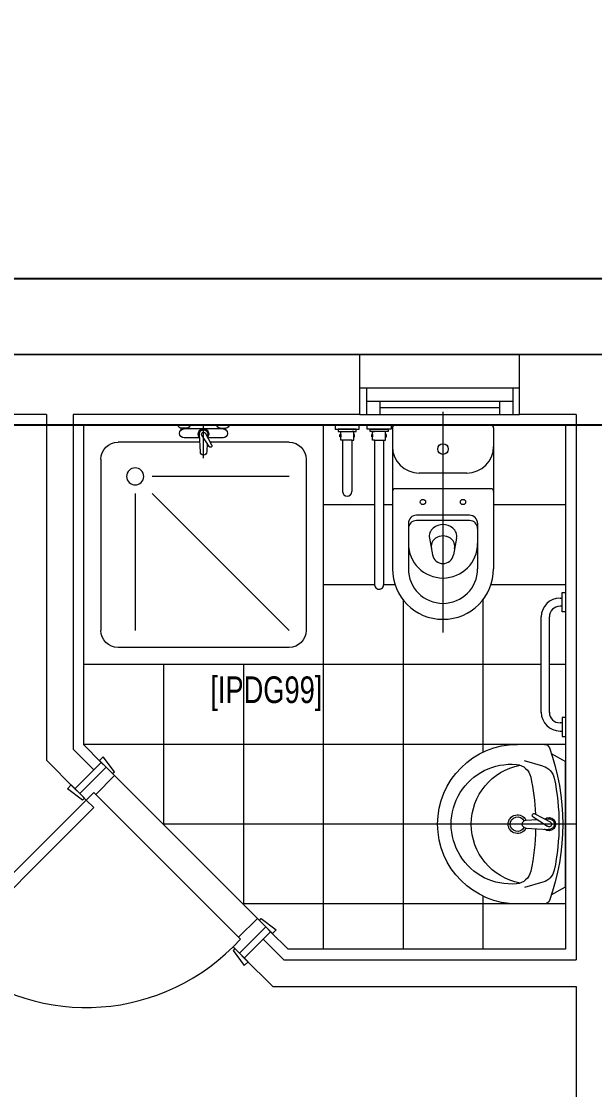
# Model space of a CAD drawing. Header units: metres. Extents: x -18745 to 220762, y -1579758 to -1356048.
# Drawn here: x 126017 to 128172, y -1428936 to -1424920 of the extents above; entities that cross this region are included whole.
import ezdxf

# ---------------------------------------------------------------- set-up
doc = ezdxf.new("R2010")
doc.units = ezdxf.units.M
doc.layers.get('0').update_dxf_attribs({"lineweight": 0})
for name, color, linetype, lineweight in [('A-100 - Copy$0$72_EGR_BASE_TEXT', 8, 'Continuous', 0), ('A-100 - Copy$0$Aluminum', 8, 'Continuous', 0), ('A-100 - Copy$0$car', 8, 'Continuous', 0), ('A-100 - Copy$0$Medical Equipment and Furniture', 8, 'Continuous', 0), ('A-100 - Copy$0$Proj', 8, 'Continuous', 0), ('A-100 - Copy$0$SANIT', 8, 'Continuous', 0), ('A-100 - Copy$0$Tiles', 8, 'Continuous', 0), ('A-100 - Copy$0$Walls', 8, 'Continuous', 0), ('A-100 - Copy$0$Wooden Joinery', 8, 'Continuous', 0)]:
    doc.layers.add(name, color=color, linetype=linetype, lineweight=lineweight)
doc.layers.add('A-100 - Copy$0$axes', color=8, linetype='Continuous')
doc.styles.add('A-100 - Copy$0$X3G_ENTITY_2587EA', font='swisscl.ttf', dxfattribs={"height": 200})

# ---------------------------------------------------------------- blocks, each defined once
blk = doc.blocks.new('A-100 - Copy$0$WC manta')
at = {"layer": 'A-100 - Copy$0$SANIT'}
for p, q in [((-0.13, 0.18), (-0.13, -0.18)), ((-0.12, 0.19), (0.41, 0.19)), ((0.109, 0.18), (0.109, -0.18)), ((0.239, 0.13), (0.41, 0.13)), ((0.05, 0.09), (0.05, -0.09)), ((0.209, 0.1), (0.209, -0.1)), ((0.229, 0.1), (0.229, -0.1)), ((0.2955, 0.051), (0.3581, 0.0393)), ((-0.18, 0), (0.65, 0)), ((0.2955, -0.051), (0.3581, -0.0393)), ((0.239, -0.13), (0.41, -0.13)), ((-0.12, -0.19), (0.41, -0.19))]:
    blk.add_line(p, q, dxfattribs=at)
for centre, radius in [((0.159, 0.0752), 0.01), ((-0.04, 0), 0.02), ((0.159, -0.0753), 0.01)]:
    blk.add_circle(centre, radius, dxfattribs=at)
for centre, radius, start, end in [((-0.12, 0.18), 0.01, 90, 180), ((-0.05, 0.09), 0.1, 0, 90), ((0.119, 0.18), 0.01, 90, 180), ((0.41, 0), 0.19, 270, 90), ((0.239, 0.1), 0.03, 90, 180), ((0.259, 0.1), 0.03, 90, 180), ((0.3147, 0), 0.13, 270, 90), ((0.41, 0), 0.13, 270, 90), ((0.2882, 0.0117), 0.04, 79.4289, 141.525), ((0.3271, 0.0044), 0.04, 79.4289, 166.4176), ((0.3029, 0), 0.0588, 141.525, 218.475), ((0.3454, 0), 0.0588, 166.4176, 193.5824), ((0.3507, 0), 0.04, 280.5711, 79.4289), ((0.2882, -0.0117), 0.04, 218.475, 280.5711), ((0.3271, -0.0044), 0.04, 193.5824, 280.5711), ((-0.05, -0.09), 0.1, 270, 0), ((0.239, -0.1), 0.03, 180, 270), ((0.259, -0.1), 0.03, 180, 270), ((-0.12, -0.18), 0.01, 180, 270), ((0.119, -0.18), 0.01, 180, 270)]:
    blk.add_arc(centre, radius, start, end, dxfattribs=at)
blk = doc.blocks.new('A-100 - Copy$0$lav-manta 60')
at = {"layer": 'A-100 - Copy$0$SANIT'}
for p, q in [((-0.2658, -0.0529), (-0.2358, 0)), ((-0.2358, 0), (0.2358, 0)), ((0, 0.04), (0, -0.56)), ((0.2658, -0.0529), (0.2358, 0)), ((-0.3, -0.0789), (-0.3, -0.18)), ((-0.015, -0.1473), (-0.0199, -0.064)), ((0.0274, -0.121), (-0.0078, -0.0673)), ((0.0389, -0.1142), (0.0087, -0.0575)), ((0.0191, -0.077), (0.0199, -0.064)), ((0.3, -0.0789), (0.3, -0.18)), ((-0.2185, -0.0841), (-0.2383, -0.1537)), ((0.015, -0.1473), (0.0174, -0.1057)), ((0.2185, -0.0841), (0.2383, -0.1537))]:
    blk.add_line(p, q, dxfattribs=at)
for centre, radius, start, end in [((0, -0.8557), 0.8457, 70.1771, 109.8229), ((0, -0.8696), 0.8457, 78.1914, 101.8086), ((0, -0.0617), 0.025, 320.7474, 220.368), ((-0.28, -0.0789), 0.02, 109.8229, 180), ((-0.1608, -0.1006), 0.06, 101.8086, 164.0794), ((0, -0.0617), 0.02, 353.2671, 186.682), ((0, -0.0617), 0.00966, 25.4127, 215.9577), ((0.1608, -0.1006), 0.06, 15.9206, 78.1914), ((0.28, -0.0789), 0.02, 0, 70.1771), ((0, -0.9572), 0.8457, 91.1572, 102.0883), ((0, -0.9572), 0.8457, 88.5486, 88.844), ((0.0332, -0.1176), 0.00666, 210.6852, 30.6852), ((0, -0.9572), 0.8457, 77.9117, 87.4274), ((-0.1645, -0.189), 0.06, 102.0883, 174.8142), ((0, -0.18), 0.035, 115.3106, 64.6894), ((0, -0.18), 0.0275, 117.1496, 62.8504), ((0, -0.1473), 0.015, 180, 0), ((0.1645, -0.189), 0.06, 5.1858, 77.9117), ((0, -0.18), 0.3, 180, 0), ((0, -0.2039), 0.2252, 174.8142, 5.1858), ((0, -0.1282), 0.2252, 190.6097, 349.3903)]:
    blk.add_arc(centre, radius, start, end, dxfattribs=at)
blk = doc.blocks.new('A-100 - Copy$0$A$C5B88081F')
at = {"layer": 'A-100 - Copy$0$car'}
for p, q in [((91.9, -7.1), (629.3, -544.5)), ((558.6, -615.2), (21.2, -77.8))]:
    blk.add_line(p, q, dxfattribs=at)
at = {"layer": 'A-100 - Copy$0$Wooden Joinery'}
for p, q in [((1102.4, 41.7), (1038.7, -21.9)), ((1158.9, 41.7), (1130.6, 13.4)), ((1151.9, 34.6), (1144.8, 41.7)), ((1166, 34.6), (1158.9, 41.7)), ((1116.5, 27.6), (1052.9, -36.1)), ((1137.7, 20.5), (1130.6, 27.6)), ((1137.7, 6.3), (1130.6, 13.4)), ((1194.3, 6.3), (1201.4, -0.7)), ((1166, -21.9), (1173.1, -29)), ((1201.4, -0.7), (1173.1, -29)), ((1180.1, -21.9), (1187.2, -29)), ((1194.3, -7.8), (1201.4, -14.9)), ((1045.8, -71.4), (1038.7, -64.4)), ((1059.9, -57.3), (1045.8, -71.4)), ((1059.9, -57.3), (1052.9, -50.2)), ((1187.2, -43.2), (1123.6, -106.8)), ((1201.4, -57.3), (1137.7, -120.9)), ((1102.4, -99.7), (1088.2, -113.9)), ((1088.2, -113.9), (1095.3, -120.9)), ((1102.4, -99.7), (1109.4, -106.8))]:
    blk.add_line(p, q, dxfattribs=at)
for points in [[(106.1, 35.4), (113.1, 42.4), (70.7, 99), (56.6, 84.9)], [(636.4, -495), (1187.2, 55.8), (1215.5, 27.6), (664.7, -523.3)], [(14.1, -70.7), (7.1, -77.8), (-49.5, -35.4), (-35.4, -21.2)], [(671.8, -530.3), (678.8, -523.3), (735.4, -565.7), (721.2, -579.8)], [(565.7, -622.3), (558.6, -629.3), (601, -685.9), (615.2, -671.8)]]:
    blk.add_lwpolyline(points, close=True, dxfattribs=at)
for points in [[(88.4, 53), (-10.6, -46), (-28.3, -28.3), (70.7, 70.7), (88.4, 53)], [(88.4, 53), (113.1, 28.3), (84.9, 0), (91.9, -7.1), (21.2, -77.8), (-10.6, -46), (88.4, 53)], [(689.4, -548), (664.7, -523.3), (636.4, -551.5), (629.3, -544.5), (558.6, -615.2), (590.4, -647), (689.4, -548)], [(689.4, -548), (590.4, -647), (608.1, -664.7), (707.1, -565.7), (689.4, -548)]]:
    blk.add_lwpolyline(points, dxfattribs=at)
for centre, radius, start, end in [((664.7, -523.3), 780, 47.9395, 135), ((1123.6, 20.5), 30, 45, 135), ((1123.6, 20.5), 10, 45, 135), ((1059.9, -43.2), 30, 135, 225), ((1059.9, -43.2), 10, 135, 225), ((1180.1, -36.1), 10, 315, 45), ((1180.1, -36.1), 30, 315, 45), ((1116.5, -99.7), 10, 225, 315), ((1116.5, -99.7), 30, 225, 315)]:
    blk.add_arc(centre, radius, start, end, dxfattribs=at)
blk = doc.blocks.new('A-100 - Copy$0$SHOWER TRAY 80x80')
at = {"layer": 'A-100 - Copy$0$SANIT'}
for p, q in [((0, 0), (0, 0.8)), ((0.8, 0.8), (0, 0.8)), ((0.8, 0), (0.8, 0.8)), ((0.1143, 0.7429), (0.6857, 0.7429)), ((0.0571, 0.4124), (0.0571, 0.6857)), ((0.7429, 0.1143), (0.7429, 0.6857)), ((0.2286, 0.6286), (0.6857, 0.6286)), ((0.1714, 0.1143), (0.1714, 0.5714)), ((0.2286, 0.5714), (0.6857, 0.1143)), ((0.01, 0.455), (0.01, 0.475)), ((0.0163, 0.475), (0.01, 0.475)), ((0.0125, 0.335), (0.0125, 0.465)), ((0.0425, 0.4133), (0.0425, 0.465)), ((0.0125, 0.455), (0.01, 0.455)), ((0.11, 0.4), (0, 0.4)), ((0.0667, 0.3728), (0.0271, 0.3939)), ((0.0895, 0.4105), (0.0316, 0.4139)), ((0.0715, 0.3808), (0.0334, 0.4058)), ((0.0407, 0.3866), (0.0316, 0.3861)), ((0.0425, 0.335), (0.0425, 0.3857)), ((0.0571, 0.1143), (0.0571, 0.3779)), ((0.0608, 0.3878), (0.0895, 0.3895)), ((0.01, 0.345), (0.01, 0.325)), ((0.0125, 0.345), (0.01, 0.345)), ((0.0163, 0.325), (0.01, 0.325)), ((0.1143, 0.0571), (0.6857, 0.0571)), ((0, 0), (0.8, 0))]:
    blk.add_line(p, q, dxfattribs=at)
blk.add_circle((0.1714, 0.6286), 0.0286, dxfattribs=at)
for centre, radius, start, end in [((0.1143, 0.6857), 0.0571, 90, 180), ((0.6857, 0.6857), 0.0571, 360, 90), ((0, 0.475), 0.01, 0, 90), ((0.0275, 0.465), 0.015, 0, 180), ((0, 0.455), 0.01, 270, 0), ((0.03, 0.4), 0.0175, 49.632, 309.2526), ((0.03, 0.4), 0.014, 83.2671, 276.7329), ((0.03, 0.4), 0.00676, 54.0423, 244.5873), ((0.0895, 0.4), 0.0105, 270, 90), ((0.0691, 0.3768), 0.00467, 239.3148, 59.3148), ((0, 0.345), 0.01, 0, 90), ((0, 0.325), 0.01, 270, 0), ((0.0275, 0.335), 0.015, 180, 0), ((0.1143, 0.1143), 0.0571, 180, 270), ((0.6857, 0.1143), 0.0571, 270, 360)]:
    blk.add_arc(centre, radius, start, end, dxfattribs=at)
blk = doc.blocks.new('A-100 - Copy')
at = {"layer": 'A-100 - Copy$0$Aluminum'}
for p, q in [((127288.7, -1426297.7, -2.4), (127888.7, -1426297.7, -2.4)), ((127313.7, -1426297.7, -2.4), (127313.7, -1426397.7, -2.4)), ((127863.7, -1426297.7, -2.4), (127863.7, -1426397.7, -2.4)), ((127313.7, -1426347.7, -2.4), (127863.7, -1426347.7, -2.4)), ((127363.7, -1426347.7, -2.4), (127363.7, -1426397.7, -2.4)), ((127813.7, -1426347.7, -2.4), (127813.7, -1426397.7, -2.4)), ((127813.7, -1426372.7, -2.4), (127363.7, -1426372.7, -2.4)), ((127288.7, -1426397.7, -2.4), (127888.7, -1426397.7, -2.4))]:
    blk.add_line(p, q, dxfattribs=at)
at = {"layer": 'A-100 - Copy$0$axes'}
for p, q in [((178940.3, -1425887.7, 2.4), (96042.2, -1425887.7, 2.4)), ((178940.3, -1426437.7, 2.4), (96049.7, -1426437.7, 2.4))]:
    blk.add_line(p, q, dxfattribs=at)
at = {"layer": 'A-100 - Copy$0$Medical Equipment and Furniture', "elevation": 0}
blk.add_lwpolyline([(115563.3, -1421042.7), (122868.3, -1421042.7), (122868.3, -1426172.7), (159028.3, -1426172.7), (159136.2, -1440572.7), (159048.3, -1440572.7), (159048.3, -1440877.7)], dxfattribs=at)
at = {"layer": 'A-100 - Copy$0$Proj'}
blk.add_line((127888.7, -1426172.7, 0), (127288.7, -1426172.7, 0), dxfattribs=at)
at = {"layer": 'A-100 - Copy$0$SANIT'}
for p, q in [((127196.7, -1426437.7, 0), (127196.7, -1426452.7, 0)), ((127196.7, -1426452.7, 0), (127286.7, -1426452.7, 0)), ((127275, -1426452.7, 0), (127208.3, -1426452.7, 0)), ((127208.3, -1426452.7, 0), (127208.3, -1426461.9, 0)), ((127208.3, -1426461.9, 0), (127275, -1426461.9, 0)), ((127214.3, -1426472.9, 0), (127217.3, -1426472.9, 0)), ((127214.3, -1426481.7, 0), (127214.3, -1426472.9, 0)), ((127217.3, -1426461.9, 0), (127224.7, -1426461.9, 0)), ((127217.3, -1426494.7, 0), (127217.3, -1426461.9, 0)), ((127217.3, -1426472.9, 0), (127217.3, -1426481.7, 0)), ((127266, -1426461.9, 0), (127258.7, -1426461.9, 0)), ((127266, -1426494.7, 0), (127266, -1426461.9, 0)), ((127269, -1426472.9, 0), (127266, -1426472.9, 0)), ((127266, -1426472.9, 0), (127266, -1426481.7, 0)), ((127269, -1426481.7, 0), (127269, -1426472.9, 0)), ((127275, -1426461.9, 0), (127275, -1426452.7, 0)), ((127286.7, -1426452.7, 0), (127286.7, -1426437.7, 0)), ((127316.7, -1426452.7, 0), (127316.7, -1426437.7, 0)), ((127406.7, -1426452.7, 0), (127316.7, -1426452.7, 0)), ((127328.3, -1426452.7, 0), (127395, -1426452.7, 0)), ((127328.3, -1426461.9, 0), (127328.3, -1426452.7, 0)), ((127395, -1426461.9, 0), (127328.3, -1426461.9, 0)), ((127334.3, -1426472.9, 0), (127337.3, -1426472.9, 0)), ((127334.3, -1426481.7, 0), (127334.3, -1426472.9, 0)), ((127337.3, -1426461.9, 0), (127344.7, -1426461.9, 0)), ((127337.3, -1426494.7, 0), (127337.3, -1426461.9, 0)), ((127337.3, -1426472.9, 0), (127337.3, -1426481.7, 0)), ((127386, -1426461.9, 0), (127378.7, -1426461.9, 0)), ((127386, -1426494.7, 0), (127386, -1426461.9, 0)), ((127389, -1426472.9, 0), (127386, -1426472.9, 0)), ((127386, -1426472.9, 0), (127386, -1426481.7, 0)), ((127389, -1426481.7, 0), (127389, -1426472.9, 0)), ((127395, -1426452.7, 0), (127395, -1426461.9, 0)), ((127406.7, -1426437.7, 0), (127406.7, -1426452.7, 0)), ((127217.3, -1426481.7, 0), (127214.3, -1426481.7, 0)), ((127224.7, -1426494.7, 0), (127217.3, -1426494.7, 0)), ((127224.6, -1426494.7, 0), (127224.6, -1426687.7, 0)), ((127258.7, -1426494.7, 0), (127224.7, -1426494.7, 0)), ((127258.6, -1426494.7, 0), (127258.6, -1426687.7, 0)), ((127258.7, -1426494.7, 0), (127266, -1426494.7, 0)), ((127266, -1426481.7, 0), (127269, -1426481.7, 0)), ((127337.3, -1426481.7, 0), (127334.3, -1426481.7, 0)), ((127344.7, -1426494.7, 0), (127337.3, -1426494.7, 0)), ((127344.7, -1426494.7, 0), (127378.7, -1426494.7, 0)), ((127344.7, -1426494.7, 0), (127344.7, -1427037.7, 0)), ((127378.7, -1426494.7, 0), (127386, -1426494.7, 0)), ((127378.7, -1426494.7, 0), (127378.7, -1427037.7, 0)), ((127386, -1426481.7, 0), (127389, -1426481.7, 0)), ((128049.9, -1427067.1, 0), (128061.6, -1427067.1, 0)), ((128049.9, -1427139.1, 0), (128049.9, -1427067.1, 0)), ((128041.6, -1427087.8, 0), (128049.9, -1427087.8, 0)), ((128049.9, -1427118.4, 0), (128041.6, -1427118.4, 0)), ((128061.6, -1427139.1, 0), (128049.9, -1427139.1, 0)), ((127971.1, -1427517.8, 0), (127971.1, -1427158, 0)), ((128001.7, -1427517.6, 0), (128001.7, -1427158.1, 0)), ((128049.9, -1427557, 0), (128041.6, -1427557, 0)), ((128049.9, -1427536.3, 0), (128049.9, -1427608.3, 0)), ((128061.6, -1427536.3, 0), (128049.9, -1427536.3, 0)), ((128041.6, -1427587.6, 0), (128049.9, -1427587.6, 0)), ((128049.9, -1427608.3, 0), (128061.6, -1427608.3, 0))]:
    blk.add_line(p, q, dxfattribs=at)
for centre, radius, start, end in [((127241.6, -1426687.7, 0), 17, 179.9999, 359.9999), ((127361.7, -1427037.7, 0), 17, 180.0001, 0.0001), ((128041.6, -1427158.4, 0), 70.6, 90.0005, 180.0005), ((128041.6, -1427158.4, 0), 40, 90.0005, 180.0005), ((128041.6, -1427517, 0), 70.6, 179.9995, 269.9995), ((128041.6, -1427517, 0), 40, 179.9995, 269.9995)]:
    blk.add_arc(centre, radius, start, end, dxfattribs=at)
at = {"layer": 'A-100 - Copy$0$Tiles'}
for p, q in [((127344.7, -1426737.7, 0), (127151.7, -1426737.7, 0)), ((127411.7, -1426737.7, 0), (127378.7, -1426737.7, 0)), ((128061.6, -1426737.7, 0), (127791.7, -1426737.7, 0)), ((127344.7, -1427037.7, 0), (127151.7, -1427037.7, 0)), ((127421.4, -1427037.7, 0), (127378.7, -1427037.7, 0)), ((128061.6, -1427037.7, 0), (127781.9, -1427037.7, 0)), ((127451.7, -1427094.3, 0), (127451.7, -1428407.7, 0)), ((127751.7, -1427094.3, 0), (127751.7, -1427667.3, 0)), ((126551.7, -1427337.7, 0), (126551.7, -1427939.7, 0)), ((126851.7, -1427337.7, 0), (126851.7, -1428239.7, 0)), ((127151.7, -1427337.7, 0), (127151.7, -1428407.7, 0)), ((127971.1, -1427337.7, 0), (127151.7, -1427337.7, 0)), ((128061.6, -1427337.7, 0), (128001.7, -1427337.7, 0)), ((127881.6, -1427637.7, 0), (126251.7, -1427637.7, 0)), ((128061.6, -1427637.7, 0), (127982.7, -1427637.7, 0)), ((127581.6, -1427937.7, 0), (126549.6, -1427937.7, 0)), ((127881.6, -1428237.7, 0), (126849.6, -1428237.7, 0)), ((127751.7, -1428208.1, 0), (127751.7, -1428407.7, 0)), ((128061.6, -1428237.7, 0), (127982.7, -1428237.7, 0))]:
    blk.add_line(p, q, dxfattribs=at)
at = {"layer": 'A-100 - Copy$0$Tiles', "elevation": 0}
blk.add_lwpolyline([(126317.4, -1427705.5), (126251.7, -1427639.7), (126251.7, -1426437.7), (128061.6, -1426437.7), (128061.6, -1428407.7), (127019.6, -1428407.7), (126953.8, -1428341.9)], dxfattribs=at)
at = {"layer": 'A-100 - Copy$0$Walls'}
for p, q in [((127288.7, -1426172.7, 0), (125698.7, -1426172.7, 0)), ((127288.7, -1426397.7, 0), (127288.7, -1426172.7, 0)), ((128438.7, -1426172.7, 0), (127888.7, -1426172.7, 0)), ((127888.7, -1426397.7, 0), (127888.7, -1426172.7, 0)), ((126111.7, -1426397.7, 0), (125698.7, -1426397.7, 0)), ((126111.7, -1426397.7, 0), (126111.7, -1427697.7, 0)), ((126211.7, -1426397.7, 0), (126211.7, -1427656.3, 0)), ((127288.7, -1426397.7, 0), (126211.7, -1426397.7, 0)), ((128101.7, -1426397.7, 0), (127888.7, -1426397.7, 0)), ((128101.7, -1426397.7, 0), (128101.7, -1428447.7, 0)), ((126289.2, -1427733.8, 0), (126211.7, -1427656.3, 0)), ((126218.5, -1427804.5, 0), (126111.7, -1427697.7, 0)), ((126218.5, -1427804.5, 0), (126289.2, -1427733.8, 0)), ((126854.8, -1428440.9, 0), (126925.6, -1428370.2, 0)), ((127003.1, -1428447.7, 0), (126925.6, -1428370.2, 0)), ((126961.7, -1428547.7, 0), (126854.8, -1428440.9, 0)), ((127003.1, -1428447.7, 0), (128101.7, -1428447.7, 0)), ((126961.7, -1428547.7, 0), (128101.7, -1428547.7, 0)), ((128101.7, -1428547.7, 0), (128101.7, -1430035.6, 0))]:
    blk.add_line(p, q, dxfattribs=at)
at = {"layer": 'A-100 - Copy$0$SANIT'}
for name, p, xscale, yscale, zscale, rotation in [('A-100 - Copy$0$WC manta', (127601.7, -1426567.7, 0), 999.9999999999995, 999.9999999999995, 999.9999999999995, 270), ('A-100 - Copy$0$SHOWER TRAY 80x80', (127151.7, -1426437.7, 0), -1125.000038938183, 1125.000038938183, 1125.00003893818, 90), ('A-100 - Copy$0$lav-manta 60', (128061.6, -1427937.7, 0), -1000.000000000223, 1000.000000000223, 1000.000000000223, 270)]:
    blk.add_blockref(name, p, dxfattribs=dict(at, xscale=xscale, yscale=yscale, zscale=zscale, rotation=rotation))
at = {"layer": 'A-100 - Copy$0$Wooden Joinery', "rotation": 180}
blk.add_blockref('A-100 - Copy$0$A$C5B88081F', (126925.6, -1428370.2, 0), dxfattribs=at)
at = {"layer": 'A-100 - Copy$0$72_EGR_BASE_TEXT', "insert": (126937.7, -1427382.4, 0), "char_height": 100, "attachment_point": 2, "style": 'A-100 - Copy$0$X3G_ENTITY_2587EA'}
blk.add_mtext('[IPDG99]', dxfattribs=at)

msp = doc.modelspace()

# ---------------------------------------------------------------- block references
msp.add_blockref('A-100 - Copy', (0, 0))

doc.saveas('drawing.dxf')
